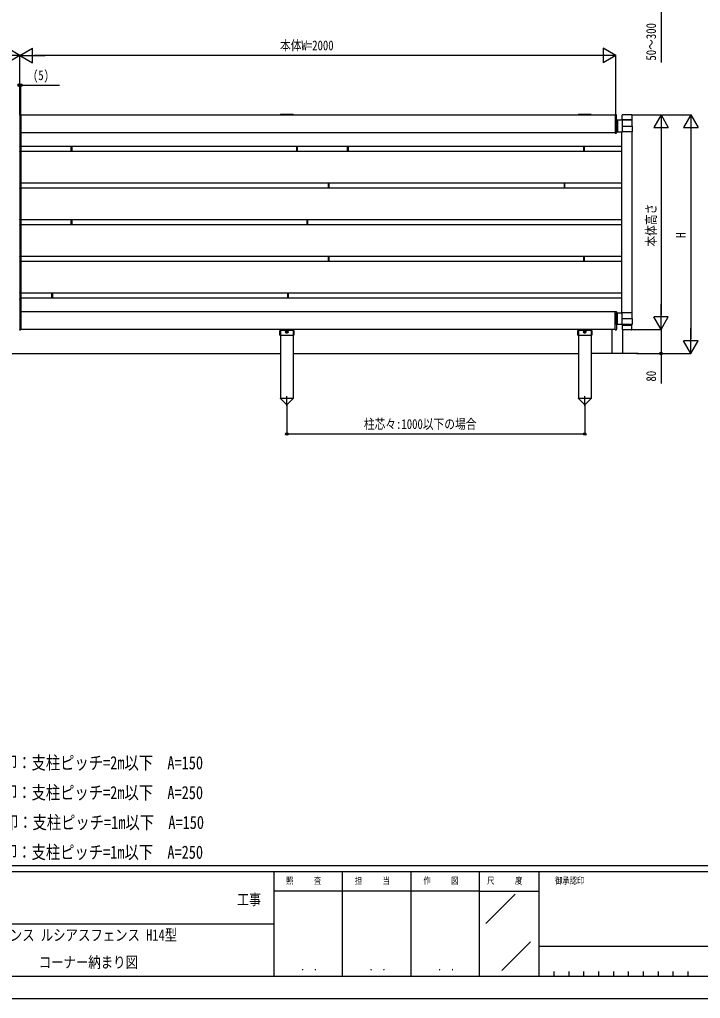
# Model space of a CAD drawing. Units: millimetres, scale not verified. Extents: x -4205 to 4205, y -2970 to 2970.
# Drawn here: x 442 to 2727, y -2970 to 313 of the extents above; entities that cross this region are included whole.
import ezdxf
from ezdxf.enums import TextEntityAlignment as Align

# ---------------------------------------------------------------- set-up
doc = ezdxf.new("R2010")
doc.units = ezdxf.units.MM
doc.header["$LTSCALE"] = 16
for name, color, linetype in [('0-2_USER1', 3, 'Continuous'), ('0-4_YKK_A1', 4, 'Continuous'), ('0-5_YKK_D', 6, 'Continuous'), ('0-6_YKK_ZWAK', 7, 'Continuous')]:
    doc.layers.add(name, color=color, linetype=linetype)
doc.styles.add('ＭＳ ゴシック', font='')
doc.styles.get('ＭＳ ゴシック').set_extended_font_data('MS Gothic')

msp = doc.modelspace()

# ---------------------------------------------------------------- linework, layer by layer
at = {"layer": '0-4_YKK_A1'}
for p, q in [((442.96, -7.27), (442.96, -112.15)), ((443.96, -7.27), (443.96, -112.15)), ((445.96, -6.21), (444.9, -6.28)), ((445.96, -7.21), (445.96, -6.21)), ((2441.46, -6.71), (445.96, -6.71)), ((445.96, -6.71), (445.96, -726.71)), ((445.96, -113.21), (445.96, -7.21)), ((1359.96, -5.51), (1317.96, -5.51)), ((1327.96, -4.51), (1332.46, -4.51)), ((1349.96, -4.51), (1345.46, -4.51)), ((2359.96, -5.51), (2317.96, -5.51)), ((2327.96, -4.51), (2332.46, -4.51)), ((2349.96, -4.51), (2345.46, -4.51)), ((2441.46, -6.21), (2441.46, -67.21)), ((2441.46, -6.21), (2444.96, -6.21)), ((2445.96, -66.21), (2445.96, -7.21)), ((2498.66, -24.01), (2445.96, -24.01)), ((2445.96, -24.01), (2445.96, -63.41)), ((2448.46, -24.01), (2448.46, -63.41)), ((2464.76, -24.01), (2464.76, -7.21)), ((2464.76, -23.01), (2466.49, -22.01)), ((2464.76, -23.01), (2464.76, -24.01)), ((2464.76, -23.01), (2497.16, -23.01)), ((2464.93, -24.01), (2464.93, -43.71)), ((2496.16, -6.21), (2465.76, -6.21)), ((2466.49, -22.01), (2495.43, -22.01)), ((2497.16, -23.01), (2495.43, -22.01)), ((2497.16, -7.21), (2497.16, -24.01)), ((2497.16, -23.01), (2497.16, -24.01)), ((2498.66, -43.71), (2498.66, -24.01)), ((2445.96, -63.41), (2464.66, -63.41)), ((2463.46, -670.01), (2463.46, -63.41)), ((2464.66, -43.71), (2464.66, -63.41)), ((2464.66, -43.71), (2498.66, -43.71)), ((2498.66, -63.41), (2464.66, -63.41)), ((2498.46, -670.01), (2498.46, -63.41)), ((2498.66, -43.71), (2498.66, -63.41)), ((2441.46, -66.71), (445.96, -66.71)), ((2441.46, -67.21), (2444.96, -67.21)), ((442.96, -112.15), (442.96, -130.07)), ((442.96, -130.07), (442.96, -234.95)), ((443.96, -112.15), (443.96, -130.07)), ((443.96, -130.07), (443.96, -234.95)), ((445.96, -113.21), (444.9, -113.15)), ((2463.46, -112.71), (445.96, -112.71)), ((445.96, -129.01), (445.96, -113.21)), ((2463.46, -129.51), (445.96, -129.51)), ((615.46, -129.51), (615.46, -112.71)), ((615.46, -112.71), (615.46, -129.51)), ((615.46, -112.71), (615.46, -129.51)), ((617.46, -112.71), (617.46, -129.51)), ((1371.46, -112.71), (1371.46, -129.51)), ((1373.46, -129.51), (1373.46, -112.71)), ((1373.46, -112.71), (1373.46, -129.51)), ((1373.46, -112.71), (1373.46, -129.51)), ((1542.96, -129.51), (1542.96, -112.71)), ((1542.96, -112.71), (1542.96, -129.51)), ((1542.96, -112.71), (1542.96, -129.51)), ((1544.96, -112.71), (1544.96, -129.51)), ((2334.46, -112.71), (2334.46, -129.51)), ((2336.46, -129.51), (2336.46, -112.71)), ((2336.46, -112.71), (2336.46, -129.51)), ((2336.46, -112.71), (2336.46, -129.51)), ((442.96, -234.95), (442.96, -252.87)), ((442.96, -252.87), (442.96, -357.75)), ((443.96, -234.95), (443.96, -252.87)), ((443.96, -252.87), (443.96, -357.75)), ((445.96, -236.01), (444.9, -235.95)), ((2463.46, -235.51), (445.96, -235.51)), ((445.96, -251.81), (445.96, -236.01)), ((2463.46, -252.31), (445.96, -252.31)), ((1478.46, -252.31), (1478.46, -235.51)), ((1478.46, -235.51), (1478.46, -252.31)), ((1478.46, -235.51), (1478.46, -252.31)), ((1480.46, -235.51), (1480.46, -252.31)), ((2269.46, -235.51), (2269.46, -252.31)), ((2271.46, -252.31), (2271.46, -235.51)), ((2271.46, -235.51), (2271.46, -252.31)), ((2271.46, -235.51), (2271.46, -252.31)), ((442.96, -357.75), (442.96, -375.67)), ((443.96, -357.75), (443.96, -375.67)), ((445.96, -358.81), (444.9, -358.75)), ((2463.46, -358.31), (445.96, -358.31)), ((445.96, -374.61), (445.96, -358.81)), ((615.46, -375.11), (615.46, -358.31)), ((615.46, -358.31), (615.46, -375.11)), ((615.46, -358.31), (615.46, -375.11)), ((617.46, -358.31), (617.46, -375.11)), ((1406.46, -358.31), (1406.46, -375.11)), ((1408.46, -375.11), (1408.46, -358.31)), ((1408.46, -358.31), (1408.46, -375.11)), ((1408.46, -358.31), (1408.46, -375.11)), ((442.96, -375.67), (442.96, -480.55)), ((443.96, -375.67), (443.96, -480.55)), ((2463.46, -375.11), (445.96, -375.11)), ((442.96, -480.55), (442.96, -498.47)), ((443.96, -480.55), (443.96, -498.47)), ((445.96, -481.61), (444.9, -481.55)), ((2463.46, -481.11), (445.96, -481.11)), ((445.96, -497.41), (445.96, -481.61)), ((1478.46, -497.91), (1478.46, -481.11)), ((1478.46, -481.11), (1478.46, -497.91)), ((1478.46, -481.11), (1478.46, -497.91)), ((1480.46, -481.11), (1480.46, -497.91)), ((2334.46, -481.11), (2334.46, -497.91)), ((2336.46, -497.91), (2336.46, -481.11)), ((2336.46, -481.11), (2336.46, -497.91)), ((2336.46, -481.11), (2336.46, -497.91)), ((442.96, -498.47), (442.96, -603.35)), ((443.96, -498.47), (443.96, -603.35)), ((2463.46, -497.91), (445.96, -497.91)), ((442.96, -597.87), (442.96, -599.81)), ((442.96, -603.35), (442.96, -621.27)), ((442.96, -621.27), (442.96, -726.15)), ((443.96, -603.35), (443.96, -621.27)), ((443.96, -621.27), (443.96, -726.15)), ((445.96, -604.41), (444.9, -604.35)), ((2463.46, -603.91), (445.96, -603.91)), ((445.96, -620.21), (445.96, -604.41)), ((2463.46, -620.71), (445.96, -620.71)), ((550.46, -620.71), (550.46, -603.91)), ((550.46, -603.91), (550.46, -620.71)), ((550.46, -603.91), (550.46, -620.71)), ((552.46, -603.91), (552.46, -620.71)), ((1341.46, -603.91), (1341.46, -620.71)), ((1343.46, -620.71), (1343.46, -603.91)), ((1343.46, -603.91), (1343.46, -620.71)), ((1343.46, -603.91), (1343.46, -620.71)), ((2441.46, -666.71), (445.96, -666.71)), ((2441.46, -727.21), (2441.46, -666.21)), ((2441.46, -666.21), (2444.96, -666.21)), ((2445.96, -667.21), (2445.96, -726.21)), ((2445.96, -670.01), (2464.66, -670.01)), ((2445.96, -709.41), (2445.96, -670.01)), ((2448.46, -709.41), (2448.46, -670.01)), ((2464.66, -689.71), (2464.66, -670.01)), ((2498.66, -670.01), (2464.66, -670.01)), ((2498.66, -689.71), (2498.66, -670.01)), ((2498.66, -709.41), (2445.96, -709.41)), ((2464.66, -689.71), (2498.66, -689.71)), ((2464.76, -710.41), (2464.76, -709.41)), ((2464.76, -709.41), (2464.76, -726.21)), ((2464.76, -710.41), (2466.49, -711.41)), ((2464.76, -710.41), (2497.16, -710.41)), ((2464.93, -709.41), (2464.93, -689.71)), ((2466.49, -711.41), (2495.43, -711.41)), ((2497.16, -710.41), (2495.43, -711.41)), ((2497.16, -710.41), (2497.16, -709.41)), ((2497.16, -726.21), (2497.16, -709.41)), ((2498.66, -689.71), (2498.66, -709.41)), ((445.96, -727.21), (444.9, -727.15)), ((2441.46, -726.71), (445.96, -726.71)), ((2441.46, -726.71), (445.96, -726.71)), ((1315.71, -729.68), (1317.71, -729.68)), ((1315.71, -745.68), (1315.71, -729.68)), ((1315.71, -745.68), (1362.21, -745.68)), ((1317.71, -726.71), (1317.71, -729.68)), ((1317.71, -728.68), (1360.21, -728.68)), ((1317.96, -726.62), (1317.96, -956.62)), ((1334.41, -734.68), (1343.51, -734.68)), ((1334.46, -734.68), (1343.46, -734.68)), ((1336.89, -734.33), (1336.89, -735.03)), ((1336.89, -734.33), (1338.11, -734.33)), ((1336.89, -735.03), (1338.11, -735.03)), ((1338.61, -732.6), (1339.31, -732.6)), ((1338.61, -732.6), (1338.61, -733.83)), ((1338.61, -735.53), (1338.61, -736.75)), ((1338.61, -736.75), (1339.31, -736.75)), ((1338.96, -739.23), (1338.96, -730.13)), ((1339.31, -732.6), (1339.31, -733.83)), ((1339.31, -735.53), (1339.31, -736.75)), ((1339.81, -734.33), (1341.04, -734.33)), ((1339.81, -735.03), (1341.04, -735.03)), ((1341.04, -734.33), (1341.04, -735.03)), ((1359.96, -726.62), (1359.96, -956.62)), ((1360.21, -726.71), (1360.21, -729.68)), ((1360.21, -729.68), (1362.21, -729.68)), ((1362.21, -729.68), (1362.21, -745.68)), ((2315.71, -729.68), (2317.71, -729.68)), ((2315.71, -745.68), (2315.71, -729.68)), ((2315.71, -745.68), (2362.21, -745.68)), ((2317.71, -726.71), (2317.71, -729.68)), ((2317.71, -728.68), (2360.21, -728.68)), ((2317.96, -726.62), (2317.96, -956.62)), ((2334.41, -734.68), (2343.51, -734.68)), ((2334.46, -734.68), (2343.46, -734.68)), ((2336.88, -734.33), (2336.88, -735.03)), ((2336.88, -734.33), (2338.11, -734.33)), ((2336.88, -735.03), (2338.11, -735.03)), ((2338.61, -732.6), (2339.31, -732.6)), ((2338.61, -732.6), (2338.61, -733.83)), ((2338.61, -735.53), (2338.61, -736.75)), ((2338.61, -736.75), (2339.31, -736.75)), ((2338.96, -739.23), (2338.96, -730.13)), ((2339.31, -732.6), (2339.31, -733.83)), ((2339.31, -735.53), (2339.31, -736.75)), ((2339.81, -734.33), (2341.03, -734.33)), ((2339.81, -735.03), (2341.03, -735.03)), ((2341.03, -734.33), (2341.03, -735.03)), ((2359.96, -726.62), (2359.96, -956.62)), ((2360.21, -726.71), (2360.21, -729.68)), ((2360.21, -729.68), (2362.21, -729.68)), ((2362.21, -729.68), (2362.21, -745.68)), ((2429.61, -726.71), (2429.61, -806.62)), ((2441.46, -727.21), (2444.96, -727.21)), ((2465.61, -727.2), (2465.61, -806.62)), ((2496.16, -727.21), (2465.76, -727.21)), ((359.96, -806.62), (1317.96, -806.62)), ((1359.96, -806.62), (2317.96, -806.62)), ((2518.14, -806.62), (2359.96, -806.62)), ((1338.96, -982.13), (1338.96, -949.66)), ((2338.96, -982.13), (2338.96, -949.66)), ((1317.76, -957.62), (1317.76, -956.62)), ((1317.76, -956.62), (1360.16, -956.62)), ((1317.76, -957.62), (1335.44, -975.17)), ((1360.16, -957.62), (1342.48, -975.17)), ((1360.16, -956.62), (1360.16, -957.62)), ((2317.76, -957.62), (2317.76, -956.62)), ((2317.76, -956.62), (2360.16, -956.62)), ((2317.76, -957.62), (2335.44, -975.17)), ((2360.16, -957.62), (2342.48, -975.17)), ((2360.16, -956.62), (2360.16, -957.62))]:
    msp.add_line(p, q, dxfattribs=at)
for points in [[(445.96, -236.01), (445.96, -130.01), (445.96, -129.01), (444.9, -129.08)], [(445.96, -358.81), (445.96, -252.81), (445.96, -251.81), (444.9, -251.88)], [(445.96, -481.61), (445.96, -375.61), (445.96, -374.61), (444.9, -374.68)], [(445.96, -604.41), (445.96, -498.41), (445.96, -497.41), (444.9, -497.48)], [(442.96, -599.81), (442.96, -624.81), (442.96, -626.75)], [(445.96, -727.21), (445.96, -621.21), (445.96, -620.21), (444.9, -620.28)]]:
    msp.add_lwpolyline(points, dxfattribs=at)
for centre in [(1338.96, -734.68), (2338.96, -734.68)]:
    msp.add_circle(centre, 4.25, dxfattribs=at)
for centre, radius, start, end in [((441.96, -7.27), 1, 0, 86.5), ((444.96, -7.27), 1, 93.5, 180), ((1317.96, -7.21), 1.7, 90, 162.89536), ((1327.96, -5.51), 1, 90, 180), ((1332.46, -5.51), 1, 0, 90), ((1345.46, -5.51), 1, 90, 180), ((1349.96, -5.51), 1, 0, 90), ((1359.96, -7.21), 1.7, 17.10464, 90), ((2317.96, -7.21), 1.7, 90, 162.89536), ((2327.96, -5.51), 1, 90, 180), ((2332.46, -5.51), 1, 0, 90), ((2345.46, -5.51), 1, 90, 180), ((2349.96, -5.51), 1, 0, 90), ((2359.96, -7.21), 1.7, 17.10464, 90), ((2444.96, -7.21), 1, 0, 90), ((2465.76, -7.21), 1, 90, 180), ((2496.16, -7.21), 1, 0, 90), ((2444.96, -66.21), 1, 270, 0), ((441.96, -112.15), 1, 273.5, 0), ((441.96, -130.07), 1, 0, 86.5), ((444.96, -112.15), 1, 180, 266.5), ((444.96, -130.07), 1, 93.5, 180), ((441.96, -234.95), 1, 273.5, 0), ((441.96, -252.87), 1, 0, 86.5), ((444.96, -234.95), 1, 180, 266.5), ((444.96, -252.87), 1, 93.5, 180), ((441.96, -357.75), 1, 273.5, 0), ((444.96, -357.75), 1, 180, 266.5), ((441.96, -375.67), 1, 0, 86.5), ((444.96, -375.67), 1, 93.5, 180), ((441.96, -480.55), 1, 273.5, 0), ((444.96, -480.55), 1, 180, 266.5), ((441.96, -498.47), 1, 0, 86.5), ((444.96, -498.47), 1, 93.5, 180), ((441.96, -597.87), 1, 0, 86.5), ((441.96, -603.35), 1, 273.5, 0), ((441.96, -621.27), 1, 0, 86.5), ((444.96, -603.35), 1, 180, 266.5), ((444.96, -621.27), 1, 93.5, 180), ((441.96, -626.75), 1, 273.5, 0), ((2444.96, -667.21), 1, 0, 90), ((441.96, -726.15), 1, 273.5, 0), ((444.96, -726.15), 1, 180, 266.5), ((1338.11, -733.83), 0.5, 270, 0), ((1338.11, -735.53), 0.5, 0, 90), ((1339.81, -733.83), 0.5, 180, 270), ((1339.81, -735.53), 0.5, 90, 180), ((2338.11, -733.83), 0.5, 270, 0), ((2338.11, -735.53), 0.5, 0, 90), ((2339.81, -733.83), 0.5, 180, 270), ((2339.81, -735.53), 0.5, 90, 180), ((2444.96, -726.21), 1, 270, 0), ((2465.76, -726.21), 1, 180, 270), ((2496.16, -726.21), 1, 270, 0), ((1338.96, -971.62), 5, 225.20979, 314.79021), ((1338.96, -971.62), 5, 225.20979, 314.79021), ((2338.96, -971.62), 5, 225.20979, 314.79021), ((2338.96, -971.62), 5, 225.20979, 314.79021)]:
    msp.add_arc(centre, radius, start, end, dxfattribs=at)
at = {"layer": '0-5_YKK_D'}
for p, q in [((443.46, 193.38), (401.02, 217.88)), ((443.46, 193.38), (485.89, 217.88)), ((485.89, 168.88), (485.89, 217.88)), ((2443.46, 193.38), (2401.02, 217.88)), ((2401.02, 217.88), (2401.02, 168.88)), ((443.46, 193.38), (358.59, 193.38)), ((443.46, 193.38), (401.02, 168.88)), ((443.46, -5.62), (443.46, 194.38)), ((443.46, 23.87), (443.46, 194.38)), ((443.46, 193.38), (485.89, 168.88)), ((443.46, 193.38), (528.33, 193.38)), ((2394.46, 193.38), (492.46, 193.38)), ((2443.46, 193.38), (2358.59, 193.38)), ((2443.46, 193.38), (2401.02, 168.88)), ((2443.46, -5.62), (2443.46, 194.38)), ((440.96, 93.38), (445.96, 93.38)), ((445.96, -5.62), (445.96, 94.38)), ((445.96, 93.38), (575.56, 93.38)), ((2495.96, -6.62), (2595.96, -6.62)), ((2495.96, -6.62), (2695.96, -6.62)), ((2594.96, -6.62), (2570.46, -49.06)), ((2594.96, -6.62), (2619.46, -49.06)), ((2594.96, -6.62), (2594.96, -91.49)), ((2694.96, -6.62), (2670.46, -49.06)), ((2694.96, -6.62), (2719.46, -49.06)), ((2694.96, -6.62), (2694.96, -91.49)), ((2570.46, -49.06), (2619.46, -49.06)), ((2594.96, -55.62), (2594.96, -677.62)), ((2670.46, -49.06), (2719.46, -49.06)), ((2694.96, -55.62), (2694.96, -757.62)), ((2594.96, -726.62), (2594.96, -641.75)), ((2594.96, -726.62), (2570.46, -684.19)), ((2619.46, -684.19), (2570.46, -684.19)), ((2594.96, -726.62), (2619.46, -684.19)), ((2694.96, -806.62), (2694.96, -721.75)), ((2495.96, -726.62), (2595.96, -726.62)), ((2495.96, -726.62), (2595.96, -726.62)), ((2694.96, -806.62), (2670.46, -764.19)), ((2719.46, -764.19), (2670.46, -764.19)), ((2694.96, -806.62), (2719.46, -764.19)), ((2512.96, -806.62), (2695.96, -806.62)), ((1338.96, -977.62), (1338.96, -1077.62)), ((2338.96, -977.62), (2338.96, -1077.62)), ((1338.96, -1076.62), (2338.96, -1076.62))]:
    msp.add_line(p, q, dxfattribs=at)
for points in [[(2594.96, 486.79), (2594.96, 382.29), (2594.96, 168.89)], [(2594.96, -726.62), (2594.96, -806.62), (2594.96, -907.78)]]:
    msp.add_lwpolyline(points, dxfattribs=at)
for centre in [(440.96, 93.38), (445.96, 93.38), (2594.96, -806.62), (1338.96, -1076.62), (2338.96, -1076.62)]:
    msp.add_circle(centre, 4.25, dxfattribs=at)
at = {"layer": '0-6_YKK_ZWAK'}
for p, q in [((3895.02, -2525), (-3904.98, -2525)), ((1295.02, -2545), (-4.98, -2545)), ((1525.02, -2545), (1525.02, -2895)), ((1755.02, -2545), (1755.02, -2895)), ((1985.02, -2545), (1985.02, -2895)), ((2185.02, -2545), (1985.02, -2545)), ((3217.52, -2545), (2185.02, -2545)), ((2185.02, -2545), (2185.02, -2895)), ((1985.02, -2610), (1295.02, -2610)), ((1985.02, -2610), (2185.02, -2610)), ((2007.1, -2718.29), (2105.04, -2620.36)), ((-4.98, -2720), (1295.02, -2720)), ((2060.67, -2875.99), (2156.89, -2779.77)), ((2185.02, -2795), (3217.52, -2795)), ((2235.02, -2880), (2235.02, -2895)), ((2285.02, -2880), (2285.02, -2895)), ((2335.02, -2880), (2335.02, -2895)), ((2385.02, -2880), (2385.02, -2895)), ((2435.02, -2880), (2435.02, -2895)), ((2485.02, -2880), (2485.02, -2895)), ((2535.02, -2880), (2535.02, -2895)), ((2585.02, -2880), (2585.02, -2895)), ((2635.02, -2880), (2635.02, -2895)), ((2685.02, -2880), (2685.02, -2895)), ((-4.98, -2895), (1295.02, -2895)), ((1295.02, -2895), (1985.02, -2895)), ((1985.02, -2895), (2185.02, -2895)), ((2185.02, -2895), (3217.52, -2895))]:
    msp.add_line(p, q, dxfattribs=at)
msp.add_lwpolyline([(-4205, -2970), (4205, -2970), (4205, 2970), (-4205, 2970)], close=True, dxfattribs=at)
msp.add_lwpolyline([(1985.02, -2545), (1295.02, -2545), (1295.02, -2895)], dxfattribs=at)

# ---------------------------------------------------------------- texts
at = {"layer": '0-2_USER1', "style": 'ＭＳ ゴシック', "width": 0.8}
for s, height, p in [('○印：支柱ピッチ=2m以下\u3000A=150', 43.99, (338.3, -2214.69)), ('●印：支柱ピッチ=2m以下\u3000A=250', 43.99, (338.3, -2314.69)), ('※印：支柱ピッチ=1m以下\u3000A=150', 43.99, (341.5, -2414.69)), ('△印：支柱ピッチ=1m以下\u3000A=250', 43.99, (338.3, -2514.69)), ('形材フェンス ルシアスフェンス H14型', 38.12, (242.97, -2788)), (' コーナー納まり図', 38.12, (485.63, -2879))]:
    msp.add_text(s, height=height, dxfattribs=at).set_placement(p, align=Align.BOTTOM_LEFT)
at = {"layer": '0-5_YKK_D', "style": 'ＭＳ ゴシック', "width": 0.8}
for s, p in [('50～300', (2587.96, 175.89)), ('本体高さ', (2587.96, -448.22)), ('H', (2687.96, -418.62)), ('80', (2587.96, -900.78))]:
    msp.add_text(s, height=32.99, rotation=90, dxfattribs=at).set_placement(p, align=Align.BOTTOM_LEFT)
for s, p in [('本体W=2000', (1316.26, 200.38)), ('(5)', (486.96, 100.38)), ('柱芯々:1000以下の場合', (1597.76, -1069.62))]:
    msp.add_text(s, height=32.99, dxfattribs=at).set_placement(p, align=Align.BOTTOM_LEFT)
at = {"layer": '0-6_YKK_ZWAK', "style": 'ＭＳ ゴシック', "width": 0.8}
for s, height, p in [('照     査', 21.99, (1336.42, -2592.5)), ('担     当', 21.99, (1567.22, -2592.5)), ('作     図', 21.99, (1797.22, -2592.5)), ('尺     度', 21.99, (2011.42, -2592.5)), ('御承認印', 21.99, (2239.14, -2592.5)), ('工事', 36.66, (1172.33, -2667.47)), ('． ．', 25.92, (1385, -2884.35)), ('． ．', 25.92, (1615, -2884.35)), ('． ．', 25.92, (1845, -2884.35))]:
    msp.add_text(s, height=height, dxfattribs=at).set_placement(p, align=Align.BOTTOM_LEFT)

doc.saveas('drawing.dxf')
